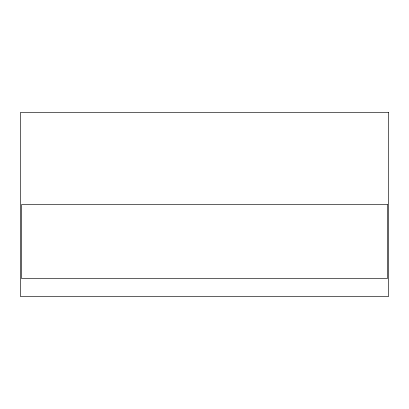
<?xml version="1.0" encoding="UTF-8"?>
<svg xmlns="http://www.w3.org/2000/svg" width="409" height="409" viewBox="0 0 409 409"><rect width="100%" height="100%" fill="white"/><g stroke="black" fill="none" stroke-linecap="round" stroke-linejoin="round"><path stroke-width="0.61" d="M388.55 112.475L20.45 112.475L20.45 296.525L388.55 296.525L388.55 112.475M387.379 204.5L21.621 204.5L21.621 278.59L387.379 278.59L387.379 204.5"/></g></svg>
